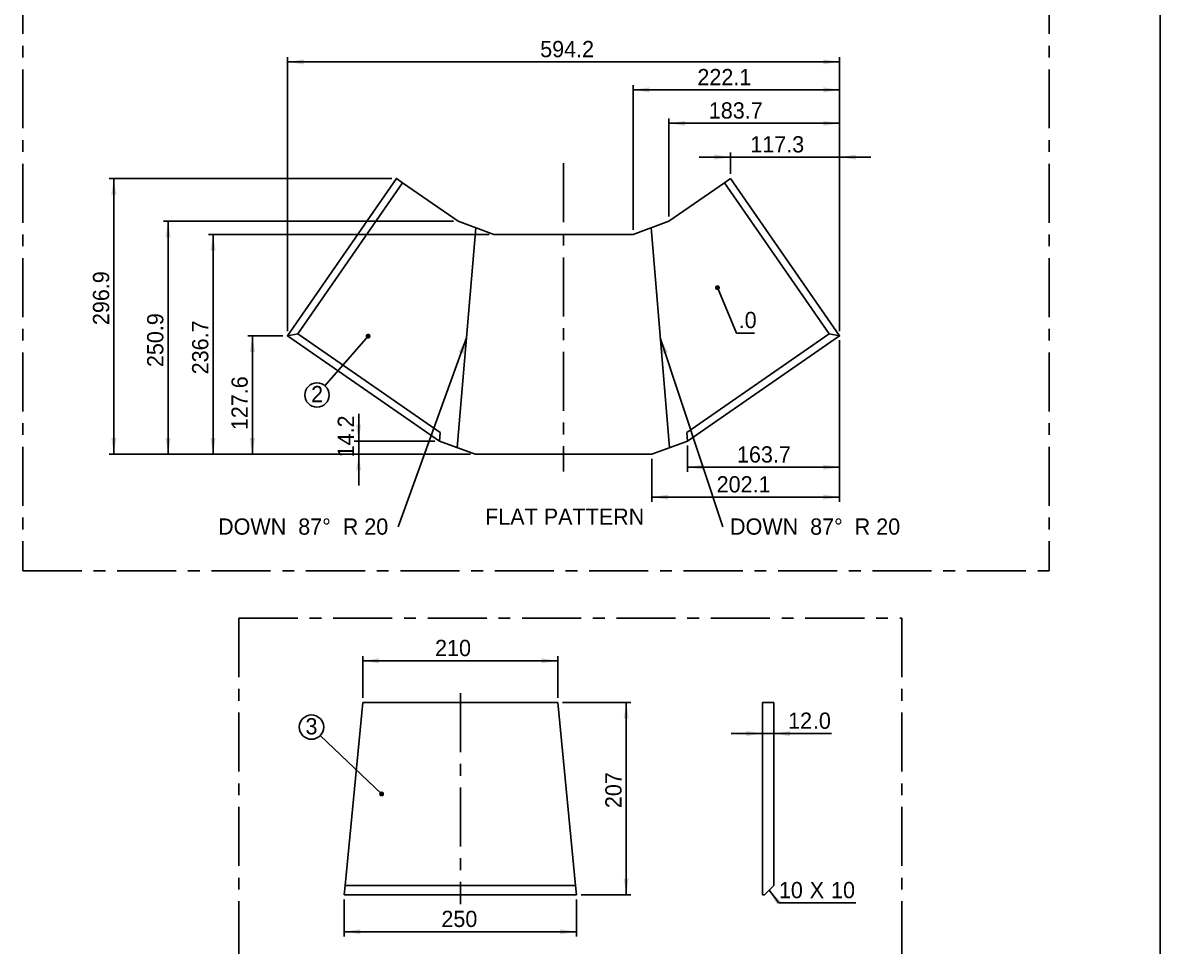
# Model space of a CAD drawing. Header units: millimetres. Extents: x 8 to 4195, y 25 to 2945.
# Drawn here: x 2956 to 4180, y 1009 to 2003 of the extents above; entities that cross this region are included whole.
import ezdxf

# ---------------------------------------------------------------- set-up
doc = ezdxf.new("R2010")
doc.units = ezdxf.units.MM
doc.header["$LTSCALE"] = 5
doc.header["$PDSIZE"] = -1
doc.linetypes.add('CENTERX2', pattern=[20.32, 12.7, -2.54, 2.54, -2.54])
doc.layers.add('AM_0', color=7, linetype='Continuous', lineweight=25)
for name, color, linetype in [('AM_5', 3, 'Continuous'), ('AM_6', 2, 'Continuous'), ('AM_7', 4, 'CENTERX2')]:
    doc.layers.add(name, color=color, linetype=linetype)
doc.styles.add('SLDTEXTSTYLE0', font='ARIAL.TTF', dxfattribs={"width": 0.948})
doc.styles.get("Standard").update_dxf_attribs({"font": 'ARIAL.TTF'})
doc.dimstyles.new('SLDDIMSTYLE0', dxfattribs={"dimtxt": 17.5, "dimasz": 17.5, "dimexe": 0, "dimexo": 0.0625, "dimgap": 4.375, "dimtad": 1, "dimdec": 1, "dimrnd": 1e-09, "dimzin": 12, "dimdsep": 46, "dimtxsty": 'SLDTEXTSTYLE0', "dimsah": 1, "dimcen": 0.09, "dimadec": 0, "dimazin": 3, "dimtfac": 1, "dimtdec": 1, "dimtmove": 0, "dimatfit": 0, "dimfxl": 1, "dimfrac": 2, "dimtolj": 1, "dimtzin": 12, "dimarcsym": 0})
doc.dimstyles.new('SLDDIMSTYLE1', dxfattribs={"dimtxt": 17.5, "dimasz": 17.5, "dimexe": 0, "dimexo": 0.0625, "dimgap": 4.375, "dimtad": 1, "dimdec": 1, "dimrnd": 1e-09, "dimzin": 12, "dimdsep": 46, "dimtxsty": 'SLDTEXTSTYLE0', "dimsah": 1, "dimcen": 0.09, "dimadec": 0, "dimazin": 3, "dimtfac": 1, "dimtdec": 1, "dimtofl": 0, "dimtmove": 0, "dimatfit": 3, "dimfxl": 1, "dimfrac": 2, "dimtolj": 1, "dimtzin": 12, "dimarcsym": 0})
doc.dimstyles.new('SLDDIMSTYLE3', dxfattribs={"dimtxt": 0.18, "dimasz": 5.384615, "dimexe": 0, "dimexo": 0.0625, "dimgap": 0, "dimtad": 0, "dimtih": 1, "dimtoh": 1, "dimdec": 0, "dimrnd": 1e-09, "dimzin": 0, "dimdsep": 46, "dimtxsty": 'STANDARD', "dimblk1": 'DOT', "dimblk2": 'DOT', "dimsah": 1, "dimcen": 0.09, "dimadec": 0, "dimazin": 0, "dimtfac": 5.384615, "dimtdec": 0, "dimtofl": 0, "dimtmove": 0, "dimatfit": 3, "dimldrblk": 'DOT', "dimfxl": 1, "dimfrac": 2, "dimtolj": 1, "dimtzin": 0, "dimarcsym": 0})
doc.dimstyles.new('SLDDIMSTYLE4', dxfattribs={"dimtxt": 0.18, "dimasz": 17.5, "dimexe": 0, "dimexo": 0.0625, "dimgap": 0, "dimtad": 0, "dimtih": 1, "dimtoh": 1, "dimdec": 0, "dimrnd": 1e-09, "dimzin": 0, "dimdsep": 46, "dimtxsty": 'STANDARD', "dimsah": 1, "dimcen": 0.09, "dimadec": 0, "dimazin": 0, "dimtfac": 17.5, "dimtdec": 0, "dimtofl": 0, "dimtmove": 0, "dimatfit": 3, "dimfxl": 1, "dimfrac": 2, "dimtolj": 1, "dimtzin": 0, "dimarcsym": 0})

# ---------------------------------------------------------------- blocks, each defined once
blk = doc.blocks.new('_D_10')
at = {"layer": 'AM_5'}
for p, q in [((3240.7, 1671.3), (3240.7, 1966.1)), ((3834.8, 1961.1), (3240.7, 1961.1)), ((3834.8, 1671.3), (3834.8, 1966.1))]:
    blk.add_line(p, q, dxfattribs=at)
for points in [[(3240.7, 1961.1), (3258.2, 1958.4), (3258.2, 1963.8)], [(3834.8, 1961.1), (3817.3, 1963.8), (3817.3, 1958.4)]]:
    blk.add_solid(points, dxfattribs=at)
at = {"layer": 'AM_5', "insert": (3512.7, 1983.7), "char_height": 17.5, "attachment_point": 1, "rotation": 359.9997, "style": 'SLDTEXTSTYLE0'}
blk.add_mtext('594.2', dxfattribs=at)
blk = doc.blocks.new('_D_11')
at = {"layer": 'AM_5'}
for p, q in [((3235.7, 1666.3), (3198, 1666.3)), ((3203, 1538.7), (3203, 1666.3)), ((3437.8, 1538.7), (3198, 1538.7))]:
    blk.add_line(p, q, dxfattribs=at)
for points in [[(3203, 1666.3), (3200.3, 1648.8), (3205.7, 1648.8)], [(3203, 1538.7), (3205.7, 1556.2), (3200.3, 1556.2)]]:
    blk.add_solid(points, dxfattribs=at)
at = {"layer": 'AM_5', "insert": (3180.5, 1564.6), "char_height": 17.5, "attachment_point": 1, "rotation": 90, "style": 'SLDTEXTSTYLE0'}
blk.add_mtext('127.6', dxfattribs=at)
blk = doc.blocks.new('_D_12')
at = {"layer": 'AM_5'}
for p, q in [((3457.8, 1775.4), (3155.7, 1775.4)), ((3160.7, 1538.7), (3160.7, 1775.4)), ((3437.8, 1538.7), (3155.7, 1538.7))]:
    blk.add_line(p, q, dxfattribs=at)
for points in [[(3160.7, 1775.4), (3158, 1757.9), (3163.4, 1757.9)], [(3160.7, 1538.7), (3163.4, 1556.2), (3158, 1556.2)]]:
    blk.add_solid(points, dxfattribs=at)
at = {"layer": 'AM_5', "insert": (3138.1, 1624.7), "char_height": 17.5, "attachment_point": 1, "rotation": 90, "style": 'SLDTEXTSTYLE0'}
blk.add_mtext('236.7', dxfattribs=at)
blk = doc.blocks.new('_D_13')
at = {"layer": 'AM_5'}
for p, q in [((3419.3, 1789.6), (3107.3, 1789.6)), ((3112.3, 1538.7), (3112.3, 1789.6)), ((3437.8, 1538.7), (3107.3, 1538.7))]:
    blk.add_line(p, q, dxfattribs=at)
for points in [[(3112.3, 1789.6), (3109.6, 1772.1), (3115, 1772.1)], [(3112.3, 1538.7), (3115, 1556.2), (3109.6, 1556.2)]]:
    blk.add_solid(points, dxfattribs=at)
at = {"layer": 'AM_5', "insert": (3089.7, 1632.5), "char_height": 17.5, "attachment_point": 1, "rotation": 90, "style": 'SLDTEXTSTYLE0'}
blk.add_mtext('250.9', dxfattribs=at)
blk = doc.blocks.new('_D_14')
at = {"layer": 'AM_5'}
for p, q in [((3717.6, 1840.6), (3717.6, 1863.6)), ((3834.8, 1671.3), (3834.8, 1863.6)), ((3717.6, 1858.6), (3683.9, 1858.6)), ((3834.8, 1858.6), (3717.6, 1858.6)), ((3834.8, 1858.6), (3868.5, 1858.6))]:
    blk.add_line(p, q, dxfattribs=at)
for points in [[(3717.6, 1858.6), (3700.1, 1861.3), (3700.1, 1855.9)], [(3834.8, 1858.6), (3852.3, 1855.9), (3852.3, 1861.3)]]:
    blk.add_solid(points, dxfattribs=at)
at = {"layer": 'AM_5', "insert": (3738.8, 1881.1), "char_height": 17.5, "attachment_point": 1, "style": 'SLDTEXTSTYLE0'}
blk.add_mtext('117.3', dxfattribs=at)
blk = doc.blocks.new('_D_15')
at = {"layer": 'AM_5'}
for p, q in [((3651.2, 1794.6), (3651.2, 1900)), ((3834.8, 1671.3), (3834.8, 1900)), ((3834.8, 1895), (3651.2, 1895))]:
    blk.add_line(p, q, dxfattribs=at)
for points in [[(3651.2, 1895), (3668.7, 1892.3), (3668.7, 1897.7)], [(3834.8, 1895), (3817.3, 1897.7), (3817.3, 1892.3)]]:
    blk.add_solid(points, dxfattribs=at)
at = {"layer": 'AM_5', "insert": (3694.2, 1917.6), "char_height": 17.5, "attachment_point": 1, "style": 'SLDTEXTSTYLE0'}
blk.add_mtext('183.7', dxfattribs=at)
blk = doc.blocks.new('_D_16')
at = {"layer": 'AM_5'}
for p, q in [((3612.8, 1780.4), (3612.8, 1936)), ((3834.8, 1671.3), (3834.8, 1936)), ((3834.8, 1931), (3612.8, 1931))]:
    blk.add_line(p, q, dxfattribs=at)
for points in [[(3612.8, 1931), (3630.3, 1928.3), (3630.3, 1933.7)], [(3834.8, 1931), (3817.3, 1933.7), (3817.3, 1928.3)]]:
    blk.add_solid(points, dxfattribs=at)
at = {"layer": 'AM_5', "insert": (3681.9, 1953.5), "char_height": 17.5, "attachment_point": 1, "style": 'SLDTEXTSTYLE0'}
blk.add_mtext('222.1', dxfattribs=at)
blk = doc.blocks.new('_D_17')
at = {"layer": 'AM_5'}
for p, q in [((3834.8, 1661.3), (3834.8, 1487.5)), ((3632.8, 1533.7), (3632.8, 1487.5)), ((3834.8, 1492.5), (3632.8, 1492.5))]:
    blk.add_line(p, q, dxfattribs=at)
for points in [[(3632.8, 1492.5), (3650.3, 1489.8), (3650.3, 1495.2)], [(3834.8, 1492.5), (3817.3, 1495.2), (3817.3, 1489.8)]]:
    blk.add_solid(points, dxfattribs=at)
at = {"layer": 'AM_5', "insert": (3702.6, 1515), "char_height": 17.5, "attachment_point": 1, "style": 'SLDTEXTSTYLE0'}
blk.add_mtext('202.1', dxfattribs=at)
blk = doc.blocks.new('_D_18')
at = {"layer": 'AM_5'}
for p, q in [((3317.4, 1552.9), (3317.4, 1582)), ((3399.3, 1552.9), (3312.4, 1552.9)), ((3317.4, 1538.7), (3317.4, 1552.9)), ((3437.8, 1538.7), (3312.4, 1538.7)), ((3317.4, 1538.7), (3317.4, 1505))]:
    blk.add_line(p, q, dxfattribs=at)
for points in [[(3317.4, 1552.9), (3320, 1570.4), (3314.7, 1570.4)], [(3317.4, 1538.7), (3314.7, 1521.2), (3320, 1521.2)]]:
    blk.add_solid(points, dxfattribs=at)
at = {"layer": 'AM_5', "insert": (3294.8, 1535.3), "char_height": 17.5, "attachment_point": 1, "rotation": 90, "style": 'SLDTEXTSTYLE0'}
blk.add_mtext('14.2', dxfattribs=at)
blk = doc.blocks.new('_D_19')
at = {"layer": 'AM_5'}
for p, q in [((3834.8, 1661.3), (3834.8, 1519.7)), ((3671.2, 1547.9), (3671.2, 1519.7)), ((3834.8, 1524.7), (3671.2, 1524.7))]:
    blk.add_line(p, q, dxfattribs=at)
for points in [[(3671.2, 1524.7), (3688.7, 1522), (3688.7, 1527.4)], [(3834.8, 1524.7), (3817.3, 1527.4), (3817.3, 1522)]]:
    blk.add_solid(points, dxfattribs=at)
at = {"layer": 'AM_5', "insert": (3724.5, 1547.2), "char_height": 17.5, "attachment_point": 1, "style": 'SLDTEXTSTYLE0'}
blk.add_mtext('163.7', dxfattribs=at)
blk = doc.blocks.new('_D_20')
at = {"layer": 'AM_5'}
for p, q in [((3353, 1835.6), (3048.9, 1835.6)), ((3053.9, 1538.7), (3053.9, 1835.6)), ((3437.8, 1538.7), (3048.9, 1538.7))]:
    blk.add_line(p, q, dxfattribs=at)
for points in [[(3053.9, 1835.6), (3051.2, 1818.1), (3056.6, 1818.1)], [(3053.9, 1538.7), (3056.6, 1556.2), (3051.2, 1556.2)]]:
    blk.add_solid(points, dxfattribs=at)
at = {"layer": 'AM_5', "insert": (3031.4, 1677.7), "char_height": 17.5, "attachment_point": 1, "rotation": 90, "style": 'SLDTEXTSTYLE0'}
blk.add_mtext('296.9', dxfattribs=at)
blk = doc.blocks.new('SW_NOTE_0_7')
at = {"layer": 'AM_6', "color": 0, "insert": (99.2, 8.9), "char_height": 17.5, "attachment_point": 2, "style": 'SLDTEXTSTYLE0'}
blk.add_mtext('DOWN  87°  R 20 ', dxfattribs=at)
blk = doc.blocks.new('SW_NOTE_0_8')
at = {"layer": 'AM_6', "color": 0, "insert": (-102.3, 8.9), "char_height": 17.5, "attachment_point": 2, "style": 'SLDTEXTSTYLE0'}
blk.add_mtext('DOWN  87°  R 20 ', dxfattribs=at)
blk = doc.blocks.new('SW_NOTE_0_9')
at = {"layer": 'AM_6', "color": 0}
blk.add_circle((-8.6, -9.9), 13.1, dxfattribs=at)
at = {"layer": 'AM_6', "color": 0, "insert": (-8.4, -0.1), "char_height": 17.5, "attachment_point": 2, "style": 'SLDTEXTSTYLE0'}
blk.add_mtext('2', dxfattribs=at)
blk = doc.blocks.new('_Dot')
at = {"color": 0, "linetype": 'ByBlock', "lineweight": -2}
blk.add_line((-0.5, 0), (-1, 0), dxfattribs=at)
at = {"color": 0, "linetype": 'ByBlock', "const_width": 0.5}
blk.add_lwpolyline([(-0.25, 0, 1), (0.25, 0, 1)], format="xyb", close=True, dxfattribs=at)
blk = doc.blocks.new('SW_NOTE_0_10')
at = {"layer": 'AM_6', "color": 0}
blk.add_line((19.6, 0), (0, 0), dxfattribs=at)
at = {"layer": 'AM_6', "color": 0, "insert": (2.4, 22.8), "char_height": 17.5, "attachment_point": 1, "style": 'SLDTEXTSTYLE0'}
blk.add_mtext('.0', dxfattribs=at)
blk = doc.blocks.new('_D_38')
at = {"layer": 'AM_5'}
for p, q in [((3301.8, 1059.3), (3301.8, 1019.5)), ((3551.8, 1059.3), (3551.8, 1019.5)), ((3551.8, 1024.5), (3301.8, 1024.5))]:
    blk.add_line(p, q, dxfattribs=at)
for points in [[(3301.8, 1024.5), (3319.3, 1021.8), (3319.3, 1027.2)], [(3551.8, 1024.5), (3534.3, 1027.2), (3534.3, 1021.8)]]:
    blk.add_solid(points, dxfattribs=at)
at = {"layer": 'AM_5', "insert": (3406.4, 1047.1), "char_height": 17.5, "attachment_point": 1, "style": 'SLDTEXTSTYLE0'}
blk.add_mtext('250', dxfattribs=at)
blk = doc.blocks.new('_D_39')
at = {"layer": 'AM_5'}
for p, q in [((3321.8, 1276.3), (3321.8, 1321.2)), ((3531.8, 1316.2), (3321.8, 1316.2)), ((3531.8, 1276.3), (3531.8, 1321.2))]:
    blk.add_line(p, q, dxfattribs=at)
for points in [[(3321.8, 1316.2), (3339.3, 1313.5), (3339.3, 1318.9)], [(3531.8, 1316.2), (3514.3, 1318.9), (3514.3, 1313.5)]]:
    blk.add_solid(points, dxfattribs=at)
at = {"layer": 'AM_5', "insert": (3399.6, 1338.8), "char_height": 17.5, "attachment_point": 1, "style": 'SLDTEXTSTYLE0'}
blk.add_mtext('210', dxfattribs=at)
blk = doc.blocks.new('_D_40')
at = {"layer": 'AM_5'}
for p, q in [((3536.8, 1271.3), (3610.3, 1271.3)), ((3605.3, 1064.3), (3605.3, 1271.3)), ((3556.8, 1064.3), (3610.3, 1064.3))]:
    blk.add_line(p, q, dxfattribs=at)
for points in [[(3605.3, 1271.3), (3602.6, 1253.8), (3608, 1253.8)], [(3605.3, 1064.3), (3608, 1081.8), (3602.6, 1081.8)]]:
    blk.add_solid(points, dxfattribs=at)
at = {"layer": 'AM_5', "insert": (3582.8, 1157.6), "char_height": 17.5, "attachment_point": 1, "rotation": 90, "style": 'SLDTEXTSTYLE0'}
blk.add_mtext('207', dxfattribs=at)
blk = doc.blocks.new('SW_NOTE_0_14')
at = {"layer": 'AM_6', "color": 0}
blk.add_circle((-9.4, 9), 13.1, dxfattribs=at)
at = {"layer": 'AM_6', "color": 0, "insert": (-9.4, 18.6), "char_height": 17.5, "attachment_point": 2, "style": 'SLDTEXTSTYLE0'}
blk.add_mtext('3', dxfattribs=at)
blk = doc.blocks.new('_D_42')
at = {"layer": 'AM_5'}
for p, q in [((3752, 1237.9), (3718.4, 1237.9)), ((3752, 1237.9), (3764, 1237.9)), ((3764, 1237.9), (3826.3, 1237.9))]:
    blk.add_line(p, q, dxfattribs=at)
for points in [[(3752, 1237.9), (3734.5, 1240.6), (3734.5, 1235.2)], [(3764, 1237.9), (3781.5, 1235.2), (3781.5, 1240.6)]]:
    blk.add_solid(points, dxfattribs=at)
at = {"layer": 'AM_5', "char_height": 17.5, "attachment_point": 1, "style": 'SLDTEXTSTYLE0'}
for s, insert in [('12', (3779.5, 1260.5)), ('.0', (3806.2, 1260.5))]:
    blk.add_mtext(s, dxfattribs=dict(at, insert=insert))
blk = doc.blocks.new('SW_CHAMFER_DIMENSION_6')
at = {"layer": 'AM_5', "color": 0}
for p, q in [((-10.6, 13.8), (0, 0)), ((0, 0), (82.9, 0))]:
    blk.add_line(p, q, dxfattribs=at)
blk.add_solid([(-10.6, 13.8), (-2.1, -1.7), (2.2, 1.6)], dxfattribs=at)
at = {"layer": 'AM_5', "color": 0, "char_height": 17.5, "attachment_point": 1, "style": 'SLDTEXTSTYLE0'}
for s, insert in [('10', (0, 22.6)), (' X ', (26.7, 22.6)), ('10', (56.1, 22.6))]:
    blk.add_mtext(s, dxfattribs=dict(at, insert=insert))

msp = doc.modelspace()

# ---------------------------------------------------------------- linework, layer by layer
at = {"color": 7, "linetype": 'Continuous', "lineweight": 0}
for p in [(3357.95065, 1835.5774), (3240.658214, 1666.263097), (3834.842685, 1666.260431), (3442.752374, 1538.687507)]:
    msp.add_point(p, dxfattribs=at)
at = {"layer": 'AM_0'}
for p, q in [((4179.964976, 24.912506), (4179.964976, 2944.912506)), ((3240.658214, 1666.263097), (3357.95065, 1835.5774)), ((3364.526826, 1831.021755), (3251.790035, 1668.283629)), ((3357.95065, 1835.5774), (3364.526826, 1831.021755)), ((3424.33137, 1789.592175), (3364.526826, 1831.021755)), ((3710.974073, 1831.019089), (3651.173378, 1789.592175)), ((3710.974073, 1831.019089), (3717.55025, 1835.574734)), ((3823.710864, 1668.280963), (3710.974073, 1831.019089)), ((3717.55025, 1835.574734), (3834.842685, 1666.260431)), ((3462.752374, 1775.401118), (3424.33137, 1789.592175)), ((3651.173378, 1789.592175), (3612.752374, 1775.401118)), ((3423.541872, 1545.783036), (3443.541872, 1782.496646)), ((3462.752374, 1775.401118), (3612.752374, 1775.401118)), ((3631.962876, 1782.496646), (3651.962876, 1545.783036)), ((3251.790035, 1668.283629), (3240.658214, 1666.263097)), ((3404.33137, 1552.878565), (3240.658214, 1666.263097)), ((3251.790035, 1668.283629), (3405.108171, 1562.072534)), ((3670.396577, 1562.072534), (3823.710864, 1668.280963)), ((3834.842685, 1666.260431), (3671.173378, 1552.878565)), ((3834.842685, 1666.260431), (3823.710864, 1668.280963)), ((3405.108171, 1562.072534), (3404.33137, 1552.878565)), ((3671.173378, 1552.878565), (3670.396577, 1562.072534)), ((3404.33137, 1552.878565), (3442.752374, 1538.687507)), ((3632.752374, 1538.687507), (3671.173378, 1552.878565)), ((3442.752374, 1538.687507), (3632.752374, 1538.687507)), ((3321.816812, 1271.335773), (3302.782995, 1074.335773)), ((3531.816812, 1271.335773), (3321.816812, 1271.335773)), ((3550.850628, 1074.335773), (3531.816812, 1271.335773)), ((3752.033303, 1271.335773), (3752.033303, 1064.335773)), ((3752.033303, 1271.335773), (3764.033303, 1271.335773)), ((3764.033303, 1271.335773), (3764.033303, 1074.335773)), ((3301.816812, 1064.335773), (3302.782995, 1074.335773)), ((3302.782995, 1074.335773), (3550.850628, 1074.335773)), ((3550.850628, 1074.335773), (3551.816812, 1064.335773)), ((3754.033303, 1064.335773), (3764.033303, 1074.335773)), ((3551.816812, 1064.335773), (3301.816812, 1064.335773)), ((3752.033303, 1064.335773), (3754.033303, 1064.335773))]:
    msp.add_line(p, q, dxfattribs=at)
at = {"layer": 'AM_7'}
for p, q in [((2955.90521, 2765.880559), (2955.90521, 1413.046886)), ((4060.30532, 2765.880559), (4060.30532, 1413.046886)), ((3537.749526, 1852.134109), (3537.749526, 1519.990492)), ((2955.90521, 1413.046886), (4060.30532, 1413.046886)), ((3188.43526, 1362.07409), (3902.054395, 1362.07409)), ((3188.43526, 1362.07409), (3188.43526, 968.40727)), ((3902.054395, 1362.07409), (3902.054395, 968.40727)), ((3426.816812, 1281.335773), (3426.816812, 1054.335773))]:
    msp.add_line(p, q, dxfattribs=at)

# ---------------------------------------------------------------- block references
at = {"layer": 'AM_5'}
msp.add_blockref('SW_CHAMFER_DIMENSION_6', (3769.616605, 1055.507451), dxfattribs=at)
at = {"layer": 'AM_6'}
for name, p in [('SW_NOTE_0_10', (3723.903061, 1669.147533)), ('SW_NOTE_0_9', (3281.091248, 1612.278022)), ('SW_NOTE_0_8', (3359.957127, 1460.637755)), ('SW_NOTE_0_7', (3709.345594, 1460.637755)), ('SW_NOTE_0_14', (3276.027765, 1235.845468))]:
    msp.add_blockref(name, p, dxfattribs=at)

# ---------------------------------------------------------------- texts
at = {"layer": 'AM_6', "insert": (3453.448181, 1480.188844), "char_height": 17.5, "attachment_point": 1, "style": 'SLDTEXTSTYLE0'}
msp.add_mtext('FLAT PATTERN', dxfattribs=at)

# ---------------------------------------------------------------- dimensions: what is measured, and where the dimension line sits
at = {"layer": 'AM_5'}
for base, p1, p2, angle, dimstyle, picture, middle in [((3240.659537, 1961.100188), (3834.842685, 1666.260431), (3240.658214, 1666.263097), 359.999742914, 'SLDDIMSTYLE1', '_D_10', (3542.780483, 1961.098832)), ((3053.914969, 1835.5774), (3442.752374, 1538.687507), (3357.95065, 1835.5774), 90, 'SLDDIMSTYLE1', '_D_20', (3053.914969, 1707.793132)), ((3112.279409, 1789.592175), (3442.752374, 1538.687507), (3424.33137, 1789.592175), 90, 'SLDDIMSTYLE1', '_D_13', (3112.279409, 1662.613354)), ((3160.658214, 1775.401118), (3442.752374, 1538.687507), (3462.752374, 1775.401118), 90, 'SLDDIMSTYLE1', '_D_12', (3160.658214, 1654.738582)), ((3203.030255, 1666.263097), (3442.752374, 1538.687507), (3240.658214, 1666.263097), 90, 'SLDDIMSTYLE0', '_D_11', (3203.030255, 1594.67573)), ((3317.353739, 1552.878565), (3442.752374, 1538.687507), (3404.33137, 1552.878565), 90, 'SLDDIMSTYLE0', '_D_18', (3317.353739, 1558.64965)), ((3605.316812, 1271.335773), (3551.816812, 1064.335773), (3531.816812, 1271.335773), 90, 'SLDDIMSTYLE1', '_D_40', (3605.316812, 1177.626148))]:
    dim = msp.add_linear_dim(base=base, p1=p1, p2=p2, angle=angle, dimstyle=dimstyle, dxfattribs=at)
    dim.commit()
    dim.dimension.update_dxf_attribs({"geometry": picture, "text_midpoint": middle, "dimtype": 160})
for base, p1, p2, dimstyle, picture, middle in [((3612.752374, 1930.987666), (3834.842685, 1666.260431), (3612.752374, 1775.401118), 'SLDDIMSTYLE1', '_D_16', (3712.00755, 1930.987666)), ((3651.173378, 1895.017013), (3834.842685, 1666.260431), (3651.173378, 1789.592175), 'SLDDIMSTYLE1', '_D_15', (3724.273556, 1895.017013)), ((3717.55025, 1858.559784), (3834.842685, 1666.260431), (3717.55025, 1835.574734), 'SLDDIMSTYLE0', '_D_14', (3768.920827, 1858.559784)), ((3632.752374, 1492.481047), (3834.842685, 1666.260431), (3632.752374, 1538.687507), 'SLDDIMSTYLE1', '_D_17', (3732.677561, 1492.481047)), ((3671.173378, 1524.672583), (3834.842685, 1666.260431), (3671.173378, 1552.878565), 'SLDDIMSTYLE1', '_D_19', (3754.613513, 1524.672583)), ((3321.816812, 1316.21023), (3531.816812, 1271.335773), (3321.816812, 1271.335773), 'SLDDIMSTYLE1', '_D_39', (3419.630916, 1316.21023)), ((3301.816812, 1024.505266), (3551.816812, 1064.335773), (3301.816812, 1064.335773), 'SLDDIMSTYLE1', '_D_38', (3426.466833, 1024.505266))]:
    dim = msp.add_linear_dim(base=base, p1=p1, p2=p2, dimstyle=dimstyle, dxfattribs=at)
    dim.commit()
    dim.dimension.update_dxf_attribs({"geometry": picture, "text_midpoint": middle, "dimtype": 160})
dim = msp.add_linear_dim(base=(3764.033303, 1237.92238), p1=(3752.033303, 1271.335773), p2=(3764.033303, 1271.335773), text='<>.0', dimstyle='SLDDIMSTYLE0', dxfattribs=at)
dim.commit()
dim.dimension.update_dxf_attribs({"geometry": '_D_42', "text_midpoint": (3802.860154, 1237.92238), "dimtype": 160})

# ---------------------------------------------------------------- leaders
at = {"layer": 'AM_6'}
for points, dimstyle in [([(3703.485888, 1718.024818), (3723.903061, 1669.147533)], 'SLDDIMSTYLE3'), ([(3327.510572, 1665.744888), (3281.091248, 1612.278022)], 'SLDDIMSTYLE3'), ([(3433.541872, 1664.139841), (3359.957127, 1460.637755)], 'SLDDIMSTYLE4'), ([(3641.962876, 1664.139841), (3709.345594, 1460.637755)], 'SLDDIMSTYLE4'), ([(3342.109283, 1172.828236), (3276.027765, 1235.845468)], 'SLDDIMSTYLE3')]:
    msp.add_leader(points, dimstyle=dimstyle, dxfattribs=at)

doc.saveas('drawing.dxf')
